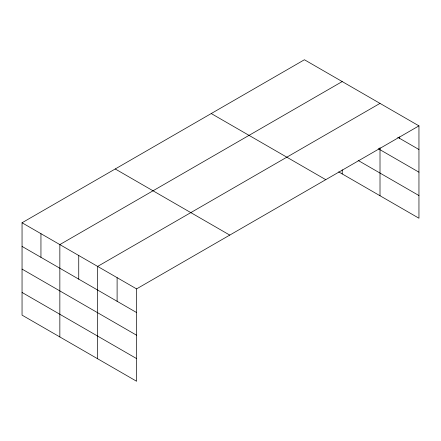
<?xml version="1.0" encoding="UTF-8"?>
<svg xmlns="http://www.w3.org/2000/svg" width="441" height="441" viewBox="0 0 441 441"><rect width="100%" height="100%" fill="white"/><g stroke="black" fill="none" stroke-linecap="round" stroke-linejoin="round"><path stroke-width="0.66" d="M418.95 125.872L304.422 59.75L22.05 222.771L22.05 315.128L136.578 381.25L136.578 288.894L418.95 125.872L418.95 218.229L338.671 171.88M380.01 147.647L380.01 195.743M342.216 81.568L59.844 244.595L59.844 336.952M380.01 103.387L97.637 266.414L97.637 358.77M397.71 137.25L418.95 149.51M378.24 148.683L418.95 172.188M358.158 160.452L418.95 195.55M211.239 113.546L325.767 179.669M115.233 168.975L229.761 235.097M22.05 222.771L136.578 288.894M22.05 246.414L136.578 312.537M22.05 269.093L136.578 335.215M22.05 292.455L136.578 358.577M399.48 136.919L399.48 138.27M342.216 169.802L342.216 173.925M117.108 277.654L117.108 301.297M78.741 255.504L78.741 279.147M40.947 233.686L40.947 257.324"/></g></svg>
